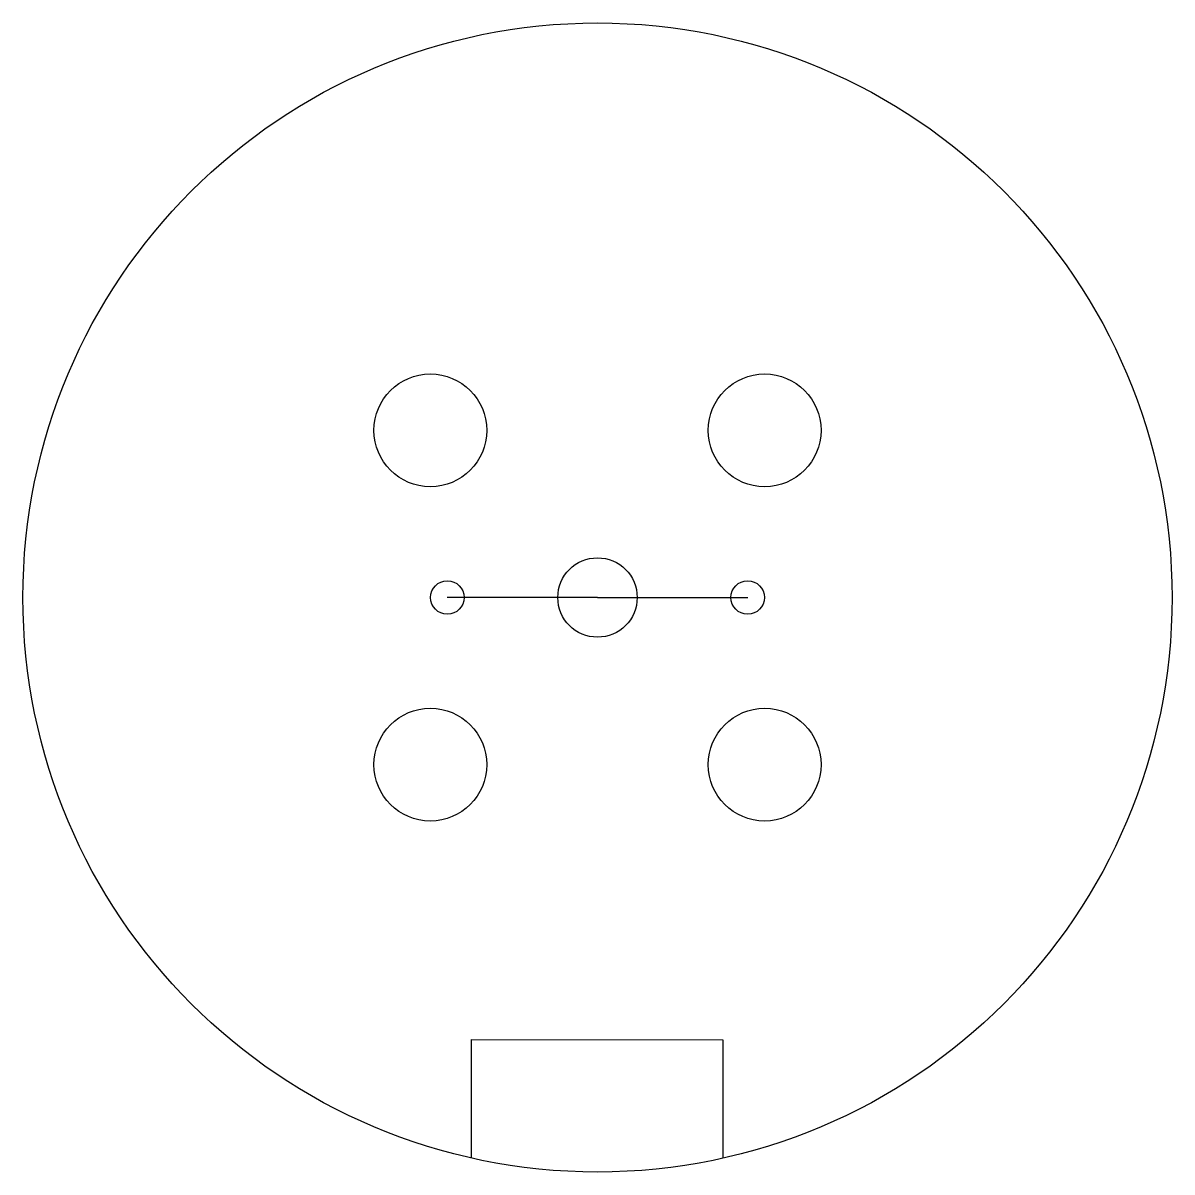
# Model space of a CAD drawing. Header units: inches. Extents: x -1.38 to 1.38, y -1.38 to 1.38.
import ezdxf

# ---------------------------------------------------------------- set-up
doc = ezdxf.new("R2010")
doc.units = ezdxf.units.IN
doc.layers.get('0').update_dxf_attribs({"linetype": 'CONTINUOUS'})

msp = doc.modelspace()

# ---------------------------------------------------------------- linework, layer by layer
for p, q in [((0, 0), (-0.3594, 0)), ((0, 0), (0.3594, 0)), ((-0.3022, -1.0577), (-0.3022, -1.3414)), ((-0.3022, -1.0577), (0.3, -1.0583)), ((0.3, -1.0583), (0.3, -1.3419))]:
    msp.add_line(p, q)
for centre, radius in [((0, 0), 1.375), ((-0.4, 0.4), 0.135), ((0.4, 0.4), 0.135), ((0, 0), 0.095), ((-0.3594, 0), 0.04), ((0.3594, 0), 0.04), ((-0.4, -0.4), 0.135), ((0.4, -0.4), 0.135)]:
    msp.add_circle(centre, radius)

doc.saveas('drawing.dxf')
